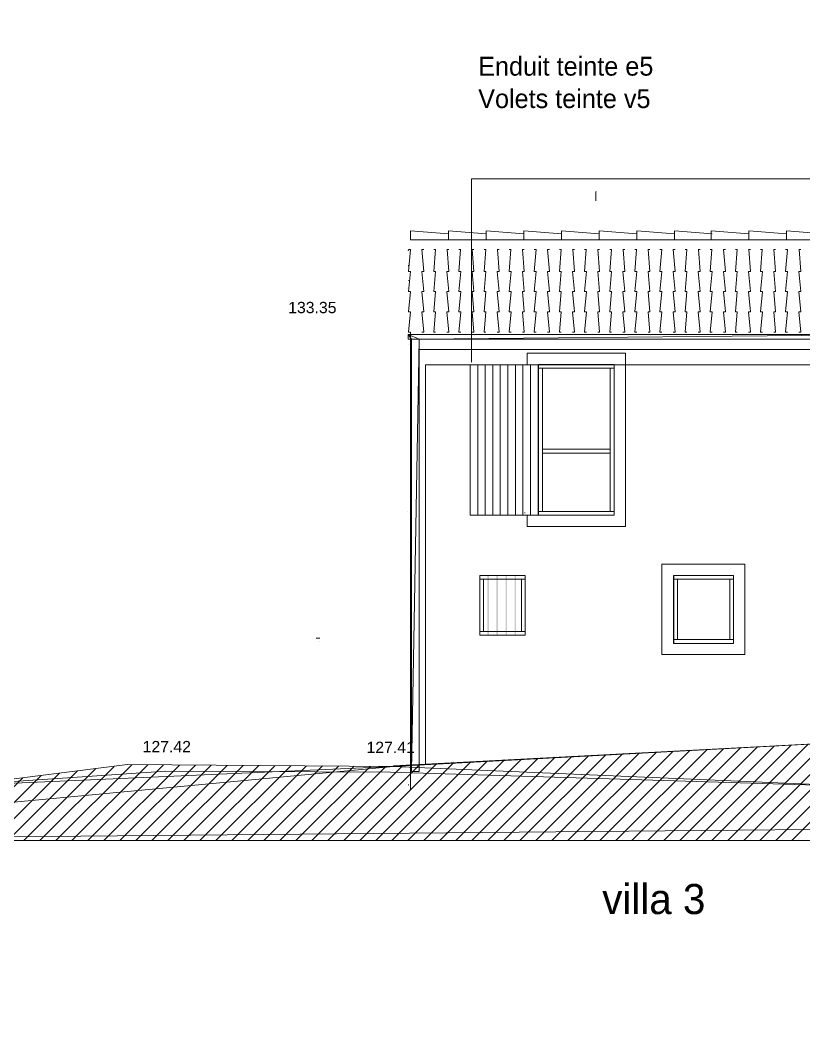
# Model space of a CAD drawing. Header units: metres. Extents: x -12536 to 12621, y -17191 to 9596.
# Drawn here: x -11433 to -10914, y 4616 to 5282 of the extents above; entities that cross this region are included whole.
import ezdxf
from ezdxf.enums import TextEntityAlignment as Align
from ezdxf.lldxf.tags import DXFTag

# ---------------------------------------------------------------- set-up
doc = ezdxf.new("R2010")
doc.units = ezdxf.units.M
doc.header["$MEASUREMENT"] = 0
for name, color, linetype in [('Calque commun', 7, 'Continuous'), ('Cotations', 7, 'Continuous'), ('Layer59', 7, 'Continuous'), ('Layer79', 7, 'Continuous'), ('Textes', 7, 'Continuous')]:
    doc.layers.add(name, color=color, linetype=linetype)
doc.styles.add('Arial15', font='arial.ttf', dxfattribs={"height": 0.15})
doc.styles.add('Century Gothic33', font='GOTHIC.TTF', dxfattribs={"height": 0.25})
doc.styles.add('Century Gothic4', font='GOTHIC.TTF', dxfattribs={"height": 0.4})
tags = doc.linetypes.add('HIDDEN', pattern=[0.375, 0.25, -0.125]).pattern_tags.tags
tags[6:7] = [DXFTag(74, 4), DXFTag(75, 0), DXFTag(340, '0'), DXFTag(46, 1.0), DXFTag(50, 0.0), DXFTag(44, 0.0), DXFTag(45, 0.0)]
tags[4:5] = [DXFTag(74, 4), DXFTag(75, 0), DXFTag(340, '0'), DXFTag(46, 1.0), DXFTag(50, 0.0), DXFTag(44, 0.0), DXFTag(45, 0.0)]

# ---------------------------------------------------------------- blocks, each defined once
blk = doc.blocks.new('@dwg_exp3')
at = {"layer": 'Cotations', "color": 212, "linetype": 'ByBlock', "lineweight": -2, "style": 'Arial15'}
blk.add_text('133.35', height=0.15, dxfattribs=at).set_placement((-63.437, 28.806), align=Align.CENTER)
blk = doc.blocks.new('hatch25')
at = {"layer": 'Calque commun', "color": 8, "linetype": 'Continuous', "lineweight": 5}
for p, q in [((-61.244, 28.121), (-61.244, 26.124)), ((-61.144, 28.121), (-61.144, 26.124)), ((-61.044, 28.121), (-61.044, 26.124)), ((-60.944, 28.121), (-60.944, 26.124)), ((-60.844, 28.121), (-60.844, 26.124)), ((-60.744, 28.121), (-60.744, 26.124)), ((-60.644, 28.121), (-60.644, 26.124)), ((-60.544, 28.121), (-60.544, 26.124)), ((-60.444, 28.121), (-60.444, 26.124))]:
    blk.add_line(p, q, dxfattribs=at)
mesh = blk.add_polyface(dxfattribs=at)
corners = [(-60.436, 28.121), (-61.344, 28.121), (-61.344, 26.124), (-60.436, 26.124)]
mesh.append_faces([[corners[k] for k in face] for face in [(0, 1, 2, 3)]], dxfattribs={"color": 8})
blk = doc.blocks.new('@dwg_exp13')
at = {"layer": 'Cotations', "color": 212, "linetype": 'ByBlock', "lineweight": -2, "style": 'Arial15'}
blk.add_text('127.42', height=0.15, dxfattribs=at).set_placement((-65.367, 22.979), align=Align.CENTER)
blk = doc.blocks.new('@dwg_exp14')
at = {"layer": 'Cotations', "color": 212, "linetype": 'ByBlock', "lineweight": -2, "style": 'Arial15'}
blk.add_text('127.41', height=0.15, dxfattribs=at).set_placement((-62.398, 22.969), align=Align.CENTER)
blk = doc.blocks.new('hatch30')
at = {"layer": 'Calque commun', "color": 7, "linetype": 'Continuous', "lineweight": 5}
for p, q in [((-57.084, 23.076), (-58.352, 21.808)), ((-56.86, 23.087), (-58.139, 21.808)), ((-56.636, 23.099), (-57.927, 21.808)), ((-56.412, 23.111), (-57.715, 21.808)), ((-56.189, 23.123), (-57.503, 21.808)), ((-55.965, 23.134), (-57.291, 21.808)), ((-55.741, 23.146), (-57.079, 21.808)), ((-59.77, 22.936), (-60.897, 21.808)), ((-59.546, 22.947), (-60.685, 21.808)), ((-59.322, 22.959), (-60.473, 21.808)), ((-59.098, 22.971), (-60.261, 21.808)), ((-58.874, 22.982), (-60.049, 21.808)), ((-58.651, 22.994), (-59.837, 21.808)), ((-58.427, 23.006), (-59.624, 21.808)), ((-58.203, 23.017), (-59.412, 21.808)), ((-57.979, 23.029), (-59.2, 21.808)), ((-57.755, 23.041), (-58.988, 21.808)), ((-57.532, 23.052), (-58.776, 21.808)), ((-57.308, 23.064), (-58.564, 21.808)), ((-65.831, 22.814), (-66.837, 21.808)), ((-65.62, 22.813), (-66.625, 21.808)), ((-65.409, 22.811), (-66.413, 21.808)), ((-65.199, 22.81), (-66.201, 21.808)), ((-64.988, 22.808), (-65.988, 21.808)), ((-64.777, 22.807), (-65.776, 21.808)), ((-64.567, 22.805), (-65.564, 21.808)), ((-64.356, 22.804), (-65.352, 21.808)), ((-64.145, 22.803), (-65.14, 21.808)), ((-62.232, 22.807), (-63.231, 21.808)), ((-62.008, 22.819), (-63.019, 21.808)), ((-61.784, 22.83), (-62.806, 21.808)), ((-61.56, 22.842), (-62.594, 21.808)), ((-61.336, 22.854), (-62.382, 21.808)), ((-61.113, 22.865), (-62.17, 21.808)), ((-60.889, 22.877), (-61.958, 21.808)), ((-60.665, 22.889), (-61.746, 21.808)), ((-60.441, 22.9), (-61.534, 21.808)), ((-60.217, 22.912), (-61.321, 21.808)), ((-59.994, 22.924), (-61.109, 21.808)), ((-67.035, 22.671), (-67.898, 21.808)), ((-66.792, 22.701), (-67.685, 21.808)), ((-66.55, 22.731), (-67.473, 21.808)), ((-66.307, 22.762), (-67.261, 21.808)), ((-66.065, 22.792), (-67.049, 21.808)), ((-63.935, 22.801), (-64.928, 21.808)), ((-63.724, 22.8), (-64.716, 21.808)), ((-63.513, 22.798), (-64.503, 21.808)), ((-63.303, 22.797), (-64.291, 21.808)), ((-63.092, 22.795), (-64.079, 21.808)), ((-62.881, 22.794), (-63.867, 21.808)), ((-62.671, 22.792), (-63.655, 21.808)), ((-62.46, 22.791), (-63.443, 21.808)), ((-67.277, 22.64), (-68.11, 21.808))]:
    blk.add_line(p, q, dxfattribs=at)
at = {"layer": 'Calque commun', "color": 7, "linetype": 'Continuous', "lineweight": 20}
mesh = blk.add_polyface(dxfattribs=at)
corners = [(-44.3, 22.046), (-42.73, 22.018), (-42.73, 22.018), (-47.311, 22.701), (-49.302, 23.128), (-49.166, 23.128), (-45.194, 22.06), (-41.017, 21.808), (-41.017, 21.976), (-55.6, 23.153), (-62.361, 22.79), (-49.308, 23.128), (-72.808, 21.808), (-68.093, 22.538), (-62.361, 22.8), (-48.91, 23.128), (-48.546, 23.128), (-65.886, 22.815), (-72.808, 22.538)]
mesh.append_faces([[corners[k] for k in face] for face in [(3, 15, 16)]], dxfattribs={"vtx0": -1, "color": 7})
mesh.append_faces([[corners[k] for k in face] for face in [(12, 6, 7)]], dxfattribs={"vtx0": -1, "vtx1": -1, "color": 7})
mesh.append_faces([[corners[k] for k in face] for face in [(9, 6, 10), (12, 13, 10), (2, 7, 0), (12, 10, 6)]], dxfattribs={"vtx0": -1, "vtx1": -1, "vtx2": -1, "color": 7})
mesh.append_faces([[corners[k] for k in face] for face in [(3, 4, 5), (3, 11, 4), (3, 9, 11), (3, 5, 15)]], dxfattribs={"vtx0": -1, "vtx2": -1, "color": 7})
mesh.append_faces([[corners[k] for k in face] for face in [(14, 9, 10)]], dxfattribs={"vtx1": -1, "color": 7})
mesh.append_faces([[corners[k] for k in face] for face in [(6, 0, 7), (3, 6, 9)]], dxfattribs={"vtx1": -1, "vtx2": -1, "color": 7})
mesh.append_faces([[corners[k] for k in face] for face in [(0, 1, 2), (2, 8, 7), (13, 17, 10), (12, 18, 13)]], dxfattribs={"vtx2": -1, "color": 7})
blk = doc.blocks.new('toit facade entr‚e 40')
at = {"layer": 'Calque commun', "color": 7, "linetype": 'Continuous', "lineweight": 5}
blk.add_line((70.771, -25.9), (70.771, -19.825), dxfattribs=at)
at = {"layer": 'Layer59', "color": 32, "linetype": 'Continuous', "lineweight": 5}
for p, q in [((70.746, -18.73), (70.771, -18.73)), ((70.746, -19.019), (70.769, -18.731)), ((70.921, -18.731), (70.946, -18.731)), ((70.923, -18.731), (70.946, -19.019)), ((71.079, -19.019), (71.102, -18.731)), ((71.079, -18.731), (71.104, -18.731)), ((71.254, -18.731), (71.279, -18.731)), ((71.256, -18.731), (71.279, -19.019)), ((71.413, -19.019), (71.436, -18.731)), ((71.413, -18.731), (71.437, -18.731)), ((71.587, -18.731), (71.612, -18.731)), ((71.589, -18.731), (71.612, -19.019)), ((71.746, -19.019), (71.769, -18.731)), ((71.746, -18.731), (71.771, -18.731)), ((71.921, -18.731), (71.946, -18.731)), ((71.923, -18.731), (71.946, -19.019)), ((72.079, -19.019), (72.102, -18.731)), ((72.079, -18.731), (72.104, -18.731)), ((72.254, -18.731), (72.279, -18.731)), ((72.256, -18.731), (72.279, -19.019)), ((72.413, -19.019), (72.436, -18.731)), ((72.413, -18.731), (72.437, -18.731)), ((72.587, -18.731), (72.612, -18.731)), ((72.589, -18.731), (72.612, -19.019)), ((72.746, -19.019), (72.769, -18.731)), ((72.746, -18.731), (72.771, -18.731)), ((72.921, -18.731), (72.946, -18.731)), ((72.923, -18.731), (72.946, -19.019)), ((73.079, -19.019), (73.102, -18.731)), ((73.079, -18.731), (73.104, -18.731)), ((73.254, -18.731), (73.279, -18.731)), ((73.256, -18.731), (73.279, -19.019)), ((73.413, -19.019), (73.436, -18.731)), ((73.413, -18.731), (73.437, -18.731)), ((73.587, -18.731), (73.612, -18.731)), ((73.589, -18.731), (73.612, -19.019)), ((73.746, -19.019), (73.769, -18.731)), ((73.746, -18.731), (73.771, -18.731)), ((73.921, -18.731), (73.946, -18.731)), ((73.923, -18.731), (73.946, -19.019)), ((74.079, -19.019), (74.102, -18.731)), ((74.079, -18.731), (74.104, -18.731)), ((74.254, -18.731), (74.279, -18.731)), ((74.256, -18.731), (74.279, -19.019)), ((74.413, -19.019), (74.436, -18.731)), ((74.413, -18.731), (74.437, -18.731)), ((74.587, -18.731), (74.612, -18.731)), ((74.589, -18.731), (74.612, -19.019)), ((74.746, -19.019), (74.769, -18.731)), ((74.746, -18.731), (74.771, -18.731)), ((74.921, -18.731), (74.946, -18.731)), ((74.923, -18.731), (74.946, -19.019)), ((75.079, -19.019), (75.102, -18.731)), ((75.079, -18.731), (75.104, -18.731)), ((75.254, -18.731), (75.279, -18.731)), ((75.256, -18.731), (75.279, -19.019)), ((75.412, -19.019), (75.435, -18.731)), ((75.412, -18.731), (75.437, -18.731)), ((75.587, -18.731), (75.612, -18.731)), ((75.589, -18.731), (75.612, -19.019)), ((75.746, -19.019), (75.769, -18.731)), ((75.746, -18.731), (75.771, -18.731)), ((75.921, -18.731), (75.946, -18.731)), ((75.923, -18.731), (75.946, -19.019)), ((70.746, -19.287), (70.771, -19.019)), ((70.746, -19.019), (70.771, -19.019)), ((70.921, -19.019), (70.946, -19.288)), ((70.921, -19.019), (70.946, -19.019)), ((71.079, -19.288), (71.104, -19.019)), ((71.079, -19.019), (71.104, -19.019)), ((71.254, -19.019), (71.279, -19.288)), ((71.254, -19.019), (71.279, -19.019)), ((71.413, -19.288), (71.437, -19.019)), ((71.413, -19.019), (71.437, -19.019)), ((71.587, -19.019), (71.612, -19.288)), ((71.587, -19.019), (71.612, -19.019)), ((71.746, -19.288), (71.771, -19.019)), ((71.746, -19.019), (71.771, -19.019)), ((71.921, -19.019), (71.946, -19.288)), ((71.921, -19.019), (71.946, -19.019)), ((72.079, -19.288), (72.104, -19.019)), ((72.079, -19.019), (72.104, -19.019)), ((72.254, -19.019), (72.279, -19.288)), ((72.254, -19.019), (72.279, -19.019)), ((72.413, -19.288), (72.437, -19.019)), ((72.413, -19.019), (72.437, -19.019)), ((72.587, -19.019), (72.612, -19.288)), ((72.587, -19.019), (72.612, -19.019)), ((72.746, -19.288), (72.771, -19.019)), ((72.746, -19.019), (72.771, -19.019)), ((72.921, -19.019), (72.946, -19.288)), ((72.921, -19.019), (72.946, -19.019)), ((73.079, -19.288), (73.104, -19.019)), ((73.079, -19.019), (73.104, -19.019)), ((73.254, -19.019), (73.279, -19.288)), ((73.254, -19.019), (73.279, -19.019)), ((73.413, -19.288), (73.437, -19.019)), ((73.413, -19.019), (73.437, -19.019)), ((73.587, -19.019), (73.612, -19.288)), ((73.587, -19.019), (73.612, -19.019)), ((73.746, -19.288), (73.771, -19.019)), ((73.746, -19.019), (73.771, -19.019)), ((73.921, -19.019), (73.946, -19.288)), ((73.921, -19.019), (73.946, -19.019)), ((74.079, -19.288), (74.104, -19.019)), ((74.079, -19.019), (74.104, -19.019)), ((74.254, -19.019), (74.279, -19.288)), ((74.254, -19.019), (74.279, -19.019)), ((74.413, -19.288), (74.437, -19.019)), ((74.413, -19.019), (74.437, -19.019)), ((74.587, -19.019), (74.612, -19.288)), ((74.587, -19.019), (74.612, -19.019)), ((74.746, -19.288), (74.771, -19.019)), ((74.746, -19.019), (74.771, -19.019)), ((74.921, -19.019), (74.946, -19.288)), ((74.921, -19.019), (74.946, -19.019)), ((75.079, -19.288), (75.104, -19.019)), ((75.079, -19.019), (75.104, -19.019)), ((75.254, -19.019), (75.279, -19.288)), ((75.254, -19.019), (75.279, -19.019)), ((75.412, -19.288), (75.437, -19.019)), ((75.412, -19.019), (75.437, -19.019)), ((75.587, -19.019), (75.612, -19.288)), ((75.587, -19.019), (75.612, -19.019)), ((75.746, -19.288), (75.771, -19.019)), ((75.746, -19.019), (75.771, -19.019)), ((75.921, -19.019), (75.946, -19.288)), ((75.921, -19.019), (75.946, -19.019)), ((70.746, -19.556), (70.771, -19.287)), ((70.746, -19.287), (70.771, -19.287)), ((70.921, -19.288), (70.946, -19.556)), ((70.921, -19.288), (70.946, -19.288)), ((71.079, -19.556), (71.104, -19.288)), ((71.079, -19.288), (71.104, -19.288)), ((71.254, -19.288), (71.279, -19.556)), ((71.254, -19.288), (71.279, -19.288)), ((71.413, -19.556), (71.437, -19.288)), ((71.413, -19.288), (71.437, -19.288)), ((71.587, -19.288), (71.612, -19.556)), ((71.587, -19.288), (71.612, -19.288)), ((71.746, -19.556), (71.771, -19.288)), ((71.746, -19.288), (71.771, -19.288)), ((71.921, -19.288), (71.946, -19.556)), ((71.921, -19.288), (71.946, -19.288)), ((72.079, -19.556), (72.104, -19.288)), ((72.079, -19.288), (72.104, -19.288)), ((72.254, -19.288), (72.279, -19.556)), ((72.254, -19.288), (72.279, -19.288)), ((72.413, -19.556), (72.437, -19.288)), ((72.413, -19.288), (72.437, -19.288)), ((72.587, -19.288), (72.612, -19.556)), ((72.587, -19.288), (72.612, -19.288)), ((72.746, -19.556), (72.771, -19.288)), ((72.746, -19.288), (72.771, -19.288)), ((72.921, -19.288), (72.946, -19.556)), ((72.921, -19.288), (72.946, -19.288)), ((73.079, -19.556), (73.104, -19.288)), ((73.079, -19.288), (73.104, -19.288)), ((73.254, -19.288), (73.279, -19.556)), ((73.254, -19.288), (73.279, -19.288)), ((73.413, -19.556), (73.437, -19.288)), ((73.413, -19.288), (73.437, -19.288)), ((73.587, -19.288), (73.612, -19.556)), ((73.587, -19.288), (73.612, -19.288)), ((73.746, -19.556), (73.771, -19.288)), ((73.746, -19.288), (73.771, -19.288)), ((73.921, -19.288), (73.946, -19.556)), ((73.921, -19.288), (73.946, -19.288)), ((74.079, -19.556), (74.104, -19.288)), ((74.079, -19.288), (74.104, -19.288)), ((74.254, -19.288), (74.279, -19.556)), ((74.254, -19.288), (74.279, -19.288)), ((74.413, -19.556), (74.437, -19.288)), ((74.413, -19.288), (74.437, -19.288)), ((74.587, -19.288), (74.612, -19.556)), ((74.587, -19.288), (74.612, -19.288)), ((74.746, -19.556), (74.771, -19.288)), ((74.746, -19.288), (74.771, -19.288)), ((74.921, -19.288), (74.946, -19.556)), ((74.921, -19.288), (74.946, -19.288)), ((75.079, -19.556), (75.104, -19.288)), ((75.079, -19.288), (75.104, -19.288)), ((75.254, -19.288), (75.279, -19.556)), ((75.254, -19.288), (75.279, -19.288)), ((75.412, -19.556), (75.437, -19.288)), ((75.412, -19.288), (75.437, -19.288)), ((75.587, -19.288), (75.612, -19.556)), ((75.587, -19.288), (75.612, -19.288)), ((75.746, -19.556), (75.771, -19.288)), ((75.746, -19.288), (75.771, -19.288)), ((75.921, -19.288), (75.946, -19.556)), ((75.921, -19.288), (75.946, -19.288)), ((70.746, -19.825), (70.771, -19.556)), ((70.746, -19.556), (70.771, -19.556)), ((70.921, -19.556), (70.946, -19.825)), ((70.921, -19.556), (70.946, -19.556)), ((71.079, -19.825), (71.104, -19.556)), ((71.079, -19.556), (71.104, -19.556)), ((71.254, -19.556), (71.279, -19.825)), ((71.254, -19.556), (71.279, -19.556)), ((71.413, -19.825), (71.437, -19.556)), ((71.413, -19.556), (71.437, -19.556)), ((71.587, -19.556), (71.612, -19.825)), ((71.587, -19.556), (71.612, -19.556)), ((71.746, -19.825), (71.771, -19.556)), ((71.746, -19.556), (71.771, -19.556)), ((71.921, -19.556), (71.946, -19.825)), ((71.921, -19.556), (71.946, -19.556)), ((72.079, -19.825), (72.104, -19.556)), ((72.079, -19.556), (72.104, -19.556)), ((72.254, -19.556), (72.279, -19.825)), ((72.254, -19.556), (72.279, -19.556)), ((72.413, -19.825), (72.437, -19.556)), ((72.413, -19.556), (72.437, -19.556)), ((72.587, -19.556), (72.612, -19.825)), ((72.587, -19.556), (72.612, -19.556)), ((72.746, -19.825), (72.771, -19.556)), ((72.746, -19.556), (72.771, -19.556)), ((72.921, -19.556), (72.946, -19.825)), ((72.921, -19.556), (72.946, -19.556)), ((73.079, -19.825), (73.104, -19.556)), ((73.079, -19.556), (73.104, -19.556)), ((73.254, -19.556), (73.279, -19.825)), ((73.254, -19.556), (73.279, -19.556)), ((73.413, -19.825), (73.437, -19.556)), ((73.413, -19.556), (73.437, -19.556)), ((73.587, -19.556), (73.612, -19.825)), ((73.587, -19.556), (73.612, -19.556)), ((73.746, -19.825), (73.771, -19.556)), ((73.746, -19.556), (73.771, -19.556)), ((73.921, -19.556), (73.946, -19.825)), ((73.921, -19.556), (73.946, -19.556)), ((74.079, -19.825), (74.104, -19.556)), ((74.079, -19.556), (74.104, -19.556)), ((74.254, -19.556), (74.279, -19.825)), ((74.254, -19.556), (74.279, -19.556)), ((74.413, -19.825), (74.437, -19.556)), ((74.413, -19.556), (74.437, -19.556)), ((74.587, -19.556), (74.612, -19.825)), ((74.587, -19.556), (74.612, -19.556)), ((74.746, -19.825), (74.771, -19.556)), ((74.746, -19.556), (74.771, -19.556)), ((74.921, -19.556), (74.946, -19.825)), ((74.921, -19.556), (74.946, -19.556)), ((75.079, -19.825), (75.104, -19.556)), ((75.079, -19.556), (75.104, -19.556)), ((75.254, -19.556), (75.279, -19.825)), ((75.254, -19.556), (75.279, -19.556)), ((75.412, -19.825), (75.437, -19.556)), ((75.412, -19.556), (75.437, -19.556)), ((75.587, -19.556), (75.612, -19.825)), ((75.587, -19.556), (75.612, -19.556)), ((75.746, -19.825), (75.771, -19.556)), ((75.746, -19.556), (75.771, -19.556)), ((75.921, -19.556), (75.946, -19.825)), ((75.921, -19.556), (75.946, -19.556)), ((70.746, -19.825), (70.771, -19.825)), ((70.921, -19.825), (70.946, -19.825)), ((71.079, -19.825), (71.104, -19.825)), ((71.254, -19.825), (71.279, -19.825)), ((71.413, -19.825), (71.437, -19.825)), ((71.587, -19.825), (71.612, -19.825)), ((71.746, -19.825), (71.771, -19.825)), ((71.921, -19.825), (71.946, -19.825)), ((72.079, -19.825), (72.104, -19.825)), ((72.254, -19.825), (72.279, -19.825)), ((72.413, -19.825), (72.437, -19.825)), ((72.587, -19.825), (72.612, -19.825)), ((72.746, -19.825), (72.771, -19.825)), ((72.921, -19.825), (72.946, -19.825)), ((73.079, -19.825), (73.104, -19.825)), ((73.254, -19.825), (73.279, -19.825)), ((73.413, -19.825), (73.437, -19.825)), ((73.587, -19.825), (73.612, -19.825)), ((73.746, -19.825), (73.771, -19.825)), ((73.921, -19.825), (73.946, -19.825)), ((74.079, -19.825), (74.104, -19.825)), ((74.254, -19.825), (74.279, -19.825)), ((74.413, -19.825), (74.437, -19.825)), ((74.587, -19.825), (74.612, -19.825)), ((74.746, -19.825), (74.771, -19.825)), ((74.921, -19.825), (74.946, -19.825)), ((75.079, -19.825), (75.104, -19.825)), ((75.254, -19.825), (75.279, -19.825)), ((75.412, -19.825), (75.437, -19.825)), ((75.587, -19.825), (75.612, -19.825)), ((75.746, -19.825), (75.771, -19.825)), ((75.921, -19.825), (75.946, -19.825)), ((71.109, -20.058), (71.138, -20.058)), ((71.338, -20.058), (71.368, -20.058)), ((71.568, -20.058), (71.598, -20.058)), ((71.798, -20.058), (71.828, -20.058)), ((72.028, -20.058), (72.057, -20.058)), ((72.257, -20.058), (72.287, -20.058)), ((72.487, -20.058), (72.517, -20.058)), ((72.717, -20.058), (72.747, -20.058)), ((72.947, -20.058), (72.976, -20.058)), ((73.176, -20.058), (73.206, -20.058)), ((73.406, -20.058), (73.436, -20.058)), ((73.636, -20.058), (73.665, -20.058)), ((73.865, -20.058), (73.895, -20.058)), ((74.095, -20.058), (74.125, -20.058)), ((74.325, -20.058), (74.355, -20.058)), ((74.555, -20.058), (74.584, -20.058)), ((74.784, -20.058), (74.814, -20.058)), ((75.014, -20.058), (75.044, -20.058)), ((75.244, -20.058), (75.274, -20.058)), ((75.474, -20.058), (75.503, -20.058)), ((75.703, -20.058), (75.733, -20.058)), ((75.933, -20.058), (75.963, -20.058))]:
    blk.add_line(p, q, dxfattribs=at)
for points in [[(71.273, -18.521, 0), (70.771, -18.481, 0), (70.771, -18.599, 0), (71.273, -18.599, 0), (71.273, -18.521, 0)], [(71.773, -18.521, 0), (71.273, -18.481, 0), (71.273, -18.599, 0), (71.773, -18.599, 0), (71.773, -18.521, 0)], [(72.273, -18.521, 0), (71.773, -18.481, 0), (71.773, -18.599, 0), (72.273, -18.599, 0), (72.273, -18.521, 0)], [(72.773, -18.521, 0), (72.273, -18.481, 0), (72.273, -18.599, 0), (72.773, -18.599, 0), (72.773, -18.521, 0)], [(73.273, -18.521, 0), (72.773, -18.481, 0), (72.773, -18.599, 0), (73.273, -18.599, 0), (73.273, -18.521, 0)], [(73.773, -18.521, 0), (73.273, -18.481, 0), (73.273, -18.599, 0), (73.773, -18.599, 0), (73.773, -18.521, 0)], [(74.273, -18.521, 0), (73.773, -18.481, 0), (73.773, -18.599, 0), (74.273, -18.599, 0), (74.273, -18.521, 0)], [(74.772, -18.521, 0), (74.273, -18.481, 0), (74.273, -18.599, 0), (74.758, -18.599, 0)], [(75.258, -18.521, 0), (74.758, -18.481, 0), (74.758, -18.599, 0), (75.258, -18.599, 0), (75.258, -18.521, 0)], [(75.758, -18.521, 0), (75.258, -18.481, 0), (75.258, -18.599, 0), (75.758, -18.599, 0), (75.758, -18.521, 0)], [(76.258, -18.521, 0), (75.758, -18.481, 0), (75.758, -18.599, 0), (76.258, -18.599, 0), (76.258, -18.521, 0)]]:
    blk.add_polyline3d(points, dxfattribs=at)

msp = doc.modelspace()

# ---------------------------------------------------------------- linework, layer by layer
at = {"layer": 'Calque commun', "color": 7, "linetype": 'Continuous', "lineweight": 5}
for p, q in [((-11051.565, 5167.152), (-11051.574, 5166.446)), ((-11051.557, 5167.723), (-11051.565, 5167.152)), ((-11051.557, 5167.723), (-11051.548, 5168.155)), ((-11051.54, 5168.444), (-11051.548, 5168.155)), ((-11051.54, 5168.444), (-11051.531, 5168.589)), ((-11051.522, 5168.589), (-11051.531, 5168.589)), ((-11051.505, 5168.589), (-11051.522, 5168.589)), ((-11051.522, 5168.589), (-11051.513, 5168.444)), ((-11051.285, 5168.589), (-11051.276, 5168.444)), ((-11051.039, 5168.444), (-11051.048, 5168.589)), ((-11051.596, 5163.559), (-11051.602, 5162.364)), ((-11051.589, 5164.643), (-11051.596, 5163.559)), ((-11051.581, 5165.607), (-11051.589, 5164.643)), ((-11051.574, 5166.446), (-11051.581, 5165.607)), ((-11051.581, 5165.607), (-11051.581, 5165.607)), ((-11051.574, 5166.446), (-11051.574, 5166.446)), ((-11051.574, 5166.446), (-11051.574, 5166.446)), ((-11176.062, 5129.214), (-11175.825, 5129.834)), ((-11176.062, 5119.422), (-11175.825, 5119.422)), ((-11176.062, 5109.422), (-11175.825, 5109.422)), ((-11176.062, 5066.922), (-11176.062, 5066.922)), ((-11176.062, 5066.922), (-11176.062, 5066.922)), ((-11176.062, 5066.922), (-11176.062, 5066.922)), ((-11176.062, 5066.922), (-11176.062, 5066.922)), ((-11089.511, 4953.672), (-11089.511, 5053.672)), ((-11039.511, 5053.672), (-11089.511, 5053.672)), ((-11039.511, 5051.172), (-11089.511, 5051.172)), ((-11087.011, 4997.458), (-11087.011, 5051.172)), ((-11042.011, 4997.458), (-11042.011, 5051.172)), ((-11039.511, 4953.672), (-11039.511, 5053.672)), ((-11042.011, 4997.458), (-11087.011, 4997.458)), ((-11087.011, 4994.958), (-11087.011, 4997.458)), ((-11087.011, 4994.958), (-11042.011, 4994.958)), ((-11087.011, 4956.172), (-11087.011, 4994.958)), ((-11042.011, 4994.958), (-11042.011, 4997.458)), ((-11042.011, 4956.172), (-11042.011, 4994.958)), ((-11098.722, 4955.064), (-11098.722, 4955.592)), ((-11089.511, 4956.172), (-11039.511, 4956.172)), ((-11089.511, 4953.672), (-11039.511, 4953.672)), ((-11128.476, 4913.668), (-11128.476, 4913.668)), ((-11098.477, 4913.668), (-11128.476, 4913.668)), ((-11128.476, 4874.113), (-11128.476, 4913.668)), ((-11128.476, 4913.668), (-11098.477, 4913.668)), ((-11125.975, 4911.167), (-11128.476, 4911.167)), ((-11128.476, 4911.167), (-11125.977, 4911.167)), ((-11125.977, 4876.613), (-11125.977, 4911.167)), ((-11125.977, 4911.167), (-11100.977, 4911.167)), ((-11100.975, 4911.167), (-11125.975, 4911.167)), ((-11100.977, 4911.167), (-11098.477, 4911.167)), ((-11100.977, 4911.167), (-11100.977, 4876.613)), ((-11098.477, 4911.167), (-11100.975, 4911.167)), ((-11098.477, 4874.113), (-11098.477, 4913.668)), ((-10999.979, 4913.674), (-10999.979, 4868.675)), ((-10960.236, 4913.674), (-10999.979, 4913.674)), ((-10999.979, 4913.672), (-10999.979, 4913.672)), ((-10999.976, 4913.672), (-10999.979, 4913.672)), ((-10997.479, 4911.175), (-10999.979, 4911.175)), ((-10999.976, 4913.672), (-10999.976, 4868.672)), ((-10960.236, 4913.672), (-10999.976, 4913.672)), ((-10988.984, 4911.172), (-10999.976, 4911.172)), ((-10997.479, 4911.175), (-10997.479, 4871.175)), ((-10962.736, 4911.175), (-10997.479, 4911.175)), ((-10997.477, 4911.172), (-10997.477, 4871.172)), ((-10990.235, 4913.674), (-10990.236, 4913.674)), ((-10990.236, 4913.674), (-10960.236, 4913.674)), ((-10990.236, 4911.175), (-10987.736, 4911.175)), ((-10960.236, 4913.674), (-10990.235, 4913.674)), ((-10987.735, 4911.175), (-10990.235, 4911.175)), ((-10962.734, 4911.172), (-10988.984, 4911.172)), ((-10988.984, 4911.172), (-10988.984, 4911.172)), ((-10988.984, 4911.172), (-10988.984, 4911.172)), ((-10987.736, 4911.175), (-10962.736, 4911.175)), ((-10962.735, 4911.175), (-10987.735, 4911.175)), ((-10960.236, 4911.175), (-10962.736, 4911.175)), ((-10962.736, 4911.175), (-10962.736, 4871.175)), ((-10962.736, 4911.175), (-10960.236, 4911.175)), ((-10962.736, 4911.175), (-10962.736, 4871.172)), ((-10960.236, 4911.175), (-10962.735, 4911.175)), ((-10960.236, 4911.172), (-10962.734, 4911.172)), ((-10962.734, 4911.172), (-10962.734, 4871.172)), ((-10960.236, 4913.674), (-10960.236, 4898.675)), ((-10960.236, 4868.672), (-10960.236, 4913.674)), ((-10960.236, 4913.672), (-10960.235, 4868.672)), ((-10960.236, 4898.675), (-10960.236, 4868.675)), ((-11128.476, 4876.613), (-11098.477, 4876.613)), ((-11128.476, 4874.113), (-11098.477, 4874.113)), ((-11237.016, 4872.106), (-11234.516, 4872.106)), ((-11234.516, 4869.606), (-11234.516, 4869.607)), ((-10999.979, 4871.175), (-10962.736, 4871.175)), ((-10960.236, 4868.675), (-10999.979, 4868.675)), ((-10960.235, 4868.672), (-10999.978, 4868.672)), ((-10999.976, 4871.172), (-10991.484, 4871.172)), ((-10991.484, 4871.172), (-10988.984, 4871.172)), ((-10988.986, 4871.175), (-10988.986, 4871.175)), ((-10988.986, 4871.175), (-10988.986, 4871.175)), ((-10988.984, 4871.172), (-10960.235, 4871.172)), ((-10962.736, 4871.175), (-10960.236, 4871.175)), ((-11186.358, 4784.327), (-11186.358, 4784.327)), ((-11176.062, 4774.898), (-11175.588, 4774.898))]:
    msp.add_line(p, q, dxfattribs=at)
at = {"layer": 'Calque commun', "color": 23, "linetype": 'Continuous', "lineweight": -2}
for p, q in [((-11176.158, 5104.078), (-11176.158, 5104.078)), ((-11176.158, 4956.4), (-11176.158, 4956.4)), ((-11176.158, 4956.4), (-11176.158, 4956.4))]:
    msp.add_line(p, q, dxfattribs=at)
at = {"layer": 'Calque commun', "color": 5, "linetype": 'Continuous', "lineweight": 5}
msp.add_line((-11168.772, 5063.571), (-10844.523, 5063.571), dxfattribs=at)
at = {"layer": 'Calque commun', "color": 26, "linetype": 'HIDDEN', "lineweight": 20}
msp.add_line((-11336.804, 4783.887), (-11486.187, 4773.875), dxfattribs=at)
at = {"layer": 'Calque commun', "color": 26, "linetype": 'HIDDEN', "lineweight": 20, "flags": 128}
msp.add_lwpolyline([(-11336.804, 4783.887), (-11187.63, 4783.181), (-10608.047, 4765.474), (-10351.436, 4750.474), (-10121.163, 4746.217)], dxfattribs=at)
at = {"layer": 'Calque commun', "color": 5, "linetype": 'Continuous', "lineweight": 20}
msp.add_polyline3d([(-10905.454, 5176.961, 0), (-11134.036, 5176.961, 0), (-11134.036, 5055.273, 0)], dxfattribs=at)
at = {"layer": 'Calque commun', "color": 5, "linetype": 'Continuous', "lineweight": 5}
for points in [[(-11097.011, 5053.496, 0), (-11097.011, 5061.172, 0), (-11032.011, 5061.172, 0), (-11032.011, 4953.672, 0), (-11032.011, 4946.172, 0), (-11097.011, 4946.172, 0), (-11097.011, 4953.672, 0)], [(-11164.476, 4788.582, 0), (-11164.476, 5053.571, 0), (-10854.521, 5053.571, 0), (-10854.521, 4804.77, 0)]]:
    msp.add_polyline3d(points, dxfattribs=at)
at = {"layer": 'Calque commun', "color": 18, "linetype": 'Continuous', "lineweight": 20, "true_color": 0x000000}
for points in [[(-11122.473, 4874.382), (-11122.473, 4913.668), (-11123.473, 4874.382), (-11123.473, 4913.668)], [(-11116.474, 4874.382), (-11116.474, 4913.668), (-11117.474, 4874.382), (-11117.474, 4913.668)], [(-11110.475, 4874.382), (-11110.475, 4913.668), (-11111.475, 4874.382), (-11111.475, 4913.668)], [(-11104.446, 4874.382), (-11104.446, 4913.668), (-11105.446, 4874.382), (-11105.446, 4913.668)]]:
    msp.add_trace(points, dxfattribs=at)
at = {"layer": 'Layer79', "color": 7, "linetype": 'Continuous', "lineweight": 5}
for p, q in [((-11051.596, 5163.559), (-11051.596, 5163.559)), ((-11051.596, 5163.559), (-11051.596, 5163.559)), ((-11051.589, 5164.643), (-11051.589, 5164.643)), ((-11051.589, 5164.643), (-11051.589, 5164.643)), ((-11051.581, 5165.607), (-11051.581, 5165.607))]:
    msp.add_line(p, q, dxfattribs=at)

# ---------------------------------------------------------------- block references
at = {"layer": 'Calque commun', "color": 0, "linetype": 'ByBlock', "lineweight": -2, "xscale": 50, "yscale": 50, "zscale": 50}
for name, p in [('toit facade entr‚e 40', (-14713.015, 6066.458)), ('hatch25', (-8067.719, 3647.461)), ('hatch30', (-8067.719, 3647.461))]:
    msp.add_blockref(name, p, dxfattribs=at)
at = {"layer": 'Cotations', "color": 0, "linetype": 'ByBlock', "lineweight": -2, "xscale": 50, "yscale": 50, "zscale": 50}
for name in ['@dwg_exp3', '@dwg_exp13', '@dwg_exp14']:
    msp.add_blockref(name, (-8067.719, 3647.461), dxfattribs=at)

# ---------------------------------------------------------------- texts
at = {"layer": 'Textes', "color": 5, "linetype": 'ByBlock', "lineweight": -2, "style": 'Century Gothic4'}
msp.add_text('villa 3', height=20, dxfattribs=at).set_placement((-11047.33, 4689.035))
at = {"layer": 'Textes', "color": 5, "linetype": 'ByBlock', "lineweight": -2, "insert": (-11129.606, 5223.683), "char_height": 12.5, "attachment_point": 7, "line_spacing_factor": 1.032, "style": 'Century Gothic33'}
msp.add_mtext('Enduit teinte e5\\PVolets teinte v5', dxfattribs=at)

# ---------------------------------------------------------------- meshes
at = {"layer": 'Calque commun', "color": 7, "linetype": 'Continuous', "lineweight": 5}
mesh = msp.add_polyface(dxfattribs=at)
corners = [(-6339.111, 8148.796), (-12339.111, 8148.796), (-12339.111, 3948.796), (-6339.111, 3948.796)]
mesh.append_faces([[corners[k] for k in face] for face in [(0, 1, 2, 3)]], dxfattribs={"color": 7})
at = {"layer": 'Calque commun', "color": 8, "linetype": 'Continuous', "lineweight": 5}
mesh = msp.add_polyface(dxfattribs=at)
corners = [(-11173.772, 4783.603), (-11173.772, 5070.61), (-11168.772, 5070.61), (-11176.062, 5070.61), (-11176.062, 5073.672), (-11168.772, 4783.603), (-10845.792, 5070.608), (-10845.792, 5073.67)]
mesh.append_faces([[corners[k] for k in face] for face in [(1, 4, 2)]], dxfattribs={"vtx0": -1, "vtx1": -1, "vtx2": -1, "color": 8})
mesh.append_faces([[corners[k] for k in face] for face in [(2, 4, 7)]], dxfattribs={"vtx0": -1, "vtx2": -1, "color": 8})
mesh.append_faces([[corners[k] for k in face] for face in [(6, 2, 7)]], dxfattribs={"vtx1": -1, "color": 8})
mesh.append_faces([[corners[k] for k in face] for face in [(0, 1, 2)]], dxfattribs={"vtx1": -1, "vtx2": -1, "color": 8})
mesh.append_faces([[corners[k] for k in face] for face in [(1, 3, 4), (2, 5, 0)]], dxfattribs={"vtx2": -1, "color": 8})
at = {"layer": 'Cotations', "color": 5, "linetype": 'Continuous', "lineweight": 5}
mesh = msp.add_polyface(dxfattribs=at)
corners = [(-10952.735, 4921.172), (-11007.735, 4921.172), (-11007.735, 4861.172), (-10952.735, 4861.172)]
mesh.append_faces([[corners[k] for k in face] for face in [(0, 1, 2, 3)]], dxfattribs={"color": 5})

doc.saveas('drawing.dxf')
